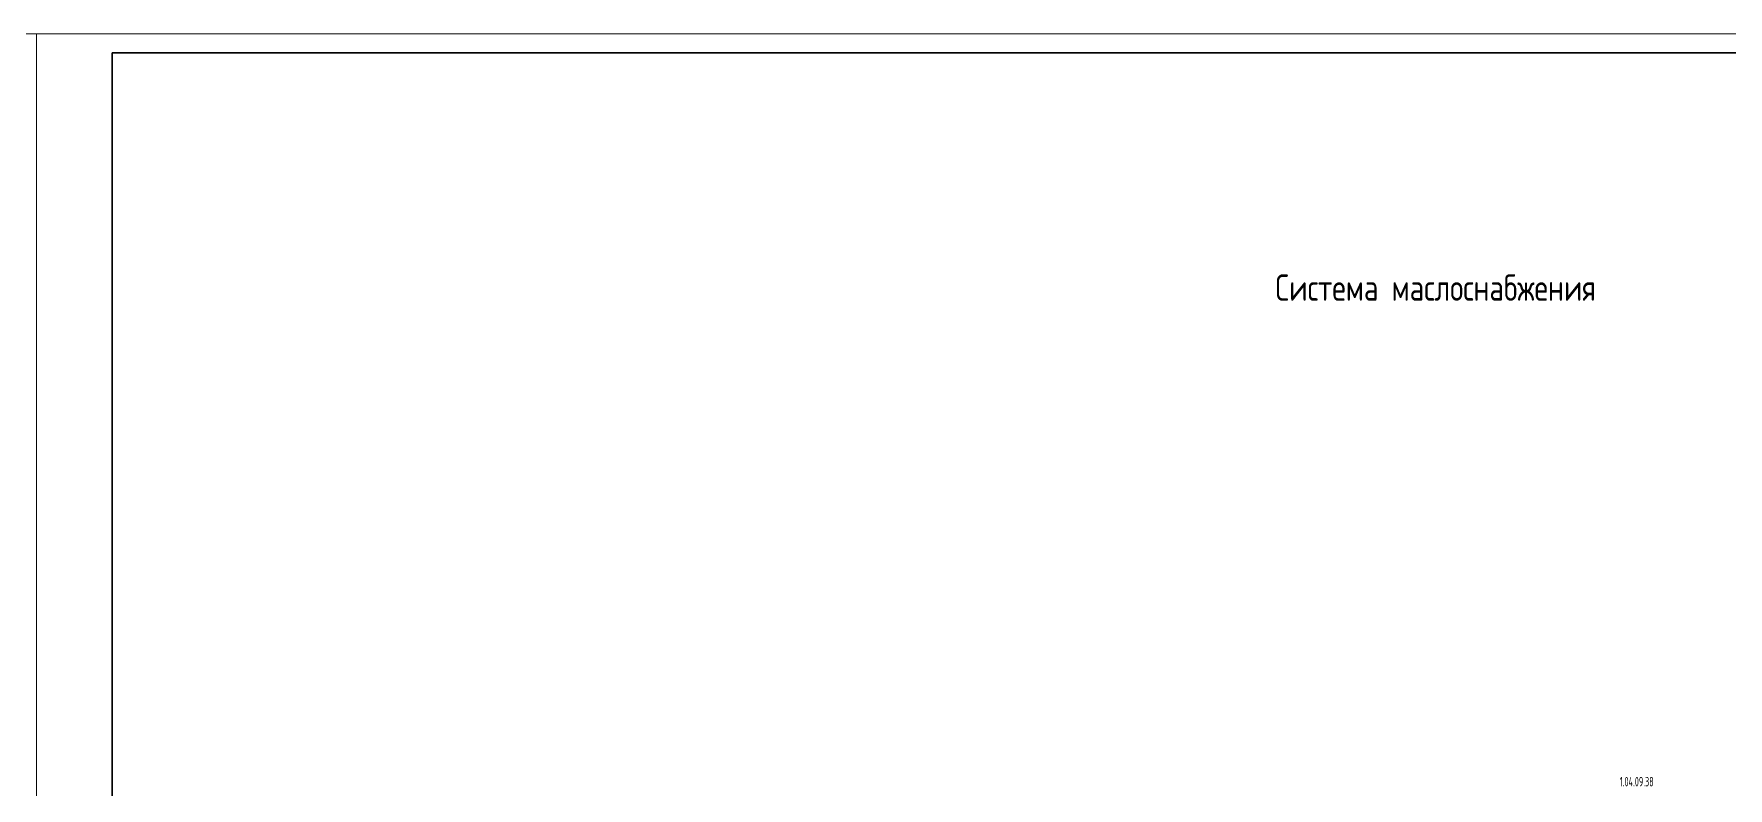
# Model space of a CAD drawing. Header units: millimetres. Extents: x -2281 to 17340, y -2563 to 4166.
# Drawn here: x 5218.3 to 5666.5, y 394.4 to 594 of the extents above; entities that cross this region are included whole.
import ezdxf

# ---------------------------------------------------------------- set-up
doc = ezdxf.new("R2010")
doc.units = ezdxf.units.MM
doc.linetypes.add('K5LT_BASIC', pattern=[0])
doc.linetypes.add('K5LT_THIN', pattern=[0])
doc.layers.add('Системный слой', color=7, linetype='Continuous')
doc.styles.add('KTEXTSTYLE', font='GOST_AU.SHX', dxfattribs={"width": 0.96, "height": 5})

msp = doc.modelspace()

# ---------------------------------------------------------------- linework, layer by layer
at = {"color": 7, "linetype": 'K5LT_THIN', "lineweight": 13}
for p, q in [((4799, 594), (5219, 594)), ((5219, 594), (5219, 0)), ((5219, 0), (5219, 594)), ((5219, 594), (6060, 594))]:
    msp.add_line(p, q, dxfattribs=at)
at = {"color": 5, "linetype": 'K5LT_BASIC', "lineweight": 35, "true_color": 0x0000ff}
for p, q in [((5239, 5), (5239, 589)), ((5239, 589), (6055, 589))]:
    msp.add_line(p, q, dxfattribs=at)

# ---------------------------------------------------------------- texts
at = {"layer": 'Системный слой', "color": 7, "char_height": 2.5, "attachment_point": 1, "style": 'KTEXTSTYLE'}
for s, insert in [('\\H3.5;\\W0.965;\\Q15;\\Q0;\\H7.00;Система маслоснабжения', (5546.7017, 530.34249)), ('\\H3.5;\\W0.965;\\Q15;\\Q0;\\W0.715;\\H2.50;{\\c255;1.04.09.38}', (5637.80096, 397.33117))]:
    msp.add_mtext(s, dxfattribs=dict(at, insert=insert))

doc.saveas('drawing.dxf')
